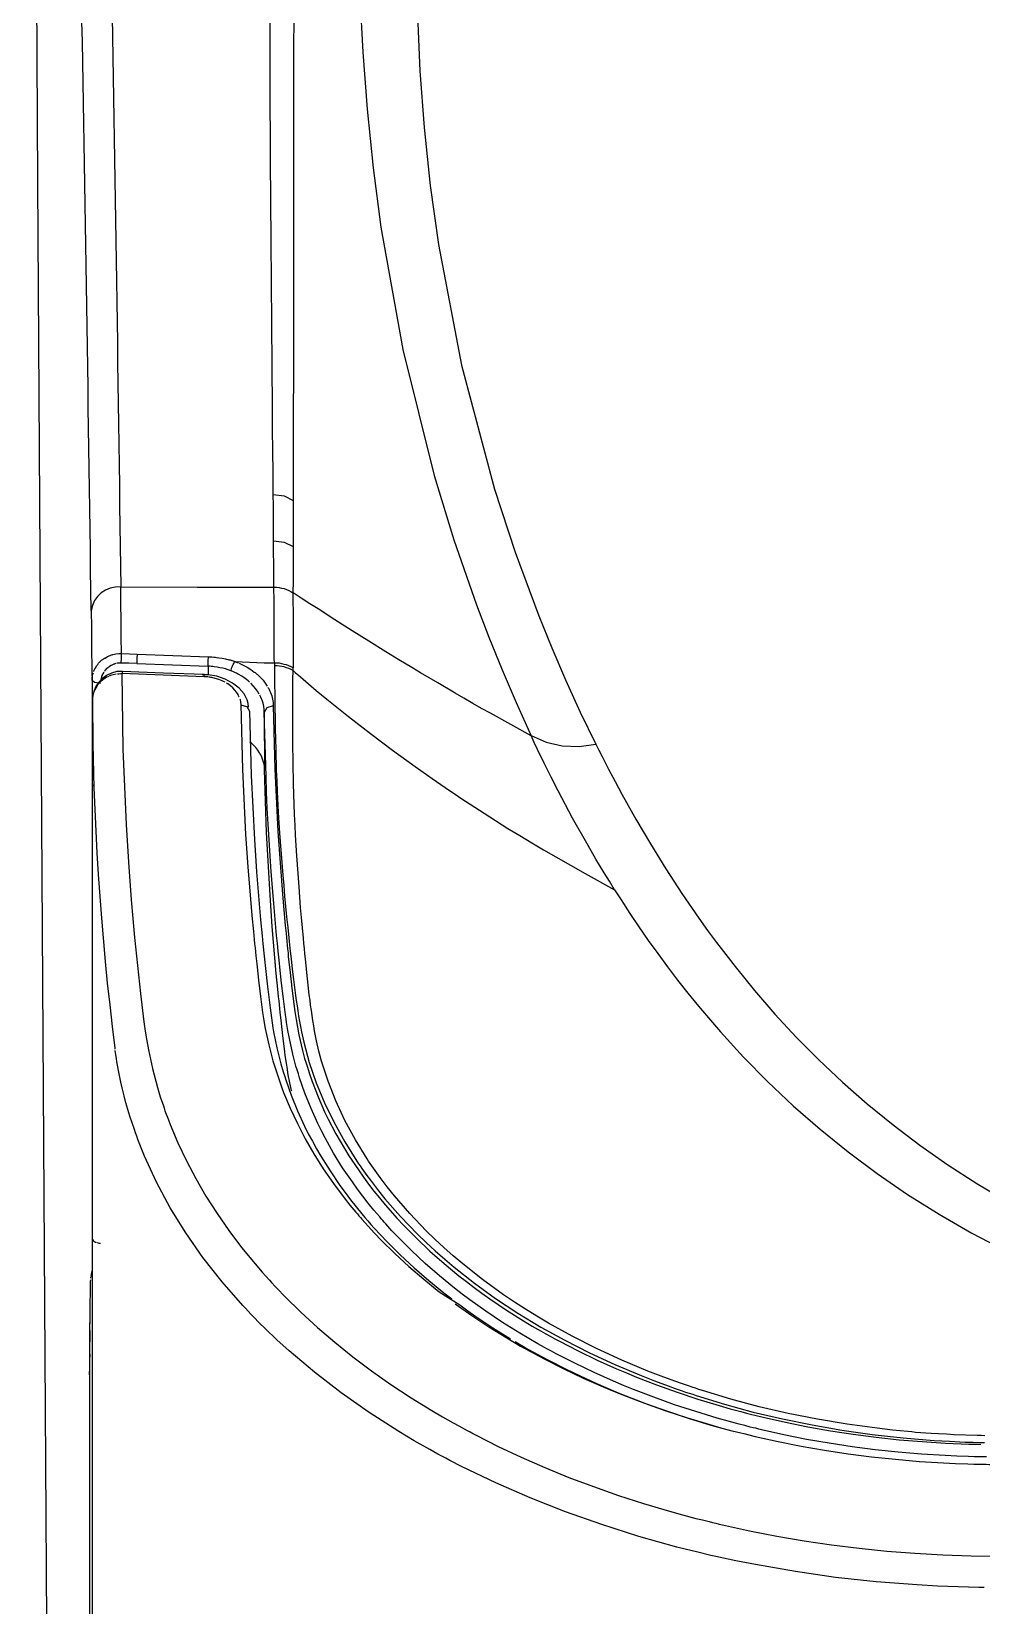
# Model space of a CAD drawing. Header units: millimetres. Extents: x 1291 to 5660, y 748 to 2981.
# Drawn here: x 1561.2 to 1593.3, y 2859.7 to 2913 of the extents above; entities that cross this region are included whole.
import ezdxf

# ---------------------------------------------------------------- set-up
doc = ezdxf.new("R2010")
doc.units = ezdxf.units.MM

msp = doc.modelspace()

# ---------------------------------------------------------------- linework, layer by layer
msp.add_lwpolyline([(1620.305, 2958.547), (1562.184, 2958.547), (1562.223, 2958.532), (1562.247, 2958.513), (1562.271, 2958.484), (1562.324, 2958.387), (1562.377, 2958.247), (1562.484, 2957.845), (1562.595, 2957.264, -0.016762), (1563.384, 2938.345, -0.002769), (1564.183, 2894.177, 0.399391), (1563.186, 2893.378), (1563.19, 2892.793), (1563.2, 2892.202), (1563.2, 2891.902), (1563.205, 2891.607), (1563.21, 2891.307), (1563.215, 2891.012), (1563.229, 2714.692)], format="xyb")
for points in [[(1561.463, 2958.256), (1561.429, 2958.218), (1561.366, 2958.145), (1561.313, 2958.067), (1561.288, 2958.024), (1561.269, 2957.98), (1561.255, 2957.961), (1561.245, 2957.942), (1561.235, 2957.917), (1561.23, 2957.898), (1561.201, 2957.806), (1561.177, 2957.719), (1561.167, 2957.627), (1561.163, 2957.535), (1561.167, 2950.784), (1561.177, 2944.032), (1561.371, 2907.883), (1561.588, 2871.735), (1561.705, 2853.658)], [(1570, 2958.242), (1571.007, 2957.53), (1572.018, 2956.824), (1572.512, 2956.524), (1573.054, 2956.306), (1573.62, 2956.175), (1574.201, 2956.127), (1574.201, 2915.395), (1574.206, 2914.94), (1574.211, 2914.475), (1574.22, 2914.015), (1574.23, 2913.546), (1574.317, 2911.658), (1574.458, 2909.737), (1574.666, 2907.772), (1574.946, 2905.778), (1575.726, 2901.688), (1576.844, 2897.487), (1577.541, 2895.353), (1578.339, 2893.199), (1578.78, 2892.115), (1579.244, 2891.031), (1579.743, 2889.942), (1580.27, 2888.853)], [(1569.323, 2925.287), (1569.71, 2925.215), (1570.034, 2925.021), (1570.039, 2923.463), (1570.039, 2921.875), (1570.044, 2920.259), (1570.039, 2905.618), (1570.034, 2902.845), (1570.034, 2901.437), (1570.029, 2900.009), (1570.029, 2897.841), (1570.024, 2897.105), (1570.024, 2895.547), (1570.019, 2895.159), (1570.019, 2894.375), (1570.015, 2893.983), (1570.019, 2893.983)], [(1572.285, 2914.18), (1572.381, 2912.288), (1572.527, 2910.356), (1572.73, 2908.377), (1572.996, 2906.364), (1573.736, 2902.221), (1574.801, 2897.952), (1575.464, 2895.774), (1576.229, 2893.577), (1576.65, 2892.473), (1577.1, 2891.365), (1577.574, 2890.261), (1578.078, 2889.139), (1577.391, 2889.516), (1576.703, 2889.898), (1576.403, 2890.063), (1576.108, 2890.232), (1575.808, 2890.407), (1575.513, 2890.581), (1574.922, 2890.925), (1574.337, 2891.273), (1574.187, 2891.36), (1574.041, 2891.452), (1573.606, 2891.713), (1573.165, 2891.98), (1572.589, 2892.343), (1572.018, 2892.696), (1571.438, 2893.059), (1570.866, 2893.432), (1570.586, 2893.611), (1570.3, 2893.795), (1570.16, 2893.891), (1570.019, 2893.978)], [(1569.361, 2895.74), (1569.356, 2896.137), (1569.356, 2896.921), (1569.347, 2897.313), (1569.342, 2898.054), (1569.332, 2898.784), (1569.327, 2899.515), (1569.323, 2900.241), (1569.308, 2901.679), (1569.298, 2903.102), (1569.274, 2905.904), (1569.26, 2908.633), (1569.25, 2911.305), (1569.245, 2913.909)], [(1569.347, 2897.313), (1569.719, 2897.26), (1570.024, 2897.105)], [(1564.197, 2891.592), (1564.207, 2891.771), (1564.212, 2891.922), (1564.202, 2892.493), (1564.197, 2893.054), (1564.187, 2893.611), (1564.183, 2894.177), (1566.777, 2894.167), (1569.458, 2894.167), (1569.545, 2894.158), (1569.632, 2894.138), (1569.719, 2894.124), (1569.797, 2894.095), (1569.874, 2894.061), (1569.947, 2894.027), (1570.015, 2893.983), (1570.015, 2893.674), (1570.019, 2893.354), (1570.024, 2893.044), (1570.029, 2892.725), (1570.029, 2891.926), (1570.024, 2891.767), (1570.024, 2891.597), (1570.019, 2891.433), (1569.952, 2891.471), (1569.879, 2891.505), (1569.802, 2891.539), (1569.724, 2891.554), (1569.56, 2891.592), (1569.477, 2891.592), (1569.39, 2891.597), (1569.385, 2891.767), (1569.385, 2892.101), (1569.381, 2892.265), (1569.381, 2892.594), (1569.376, 2892.914), (1569.376, 2893.853), (1569.371, 2894.012), (1569.371, 2894.564), (1569.366, 2894.961), (1569.361, 2895.348), (1569.361, 2895.74), (1569.719, 2895.697), (1570.024, 2895.547)], [(1563.273, 2891.317), (1563.278, 2891.341), (1563.287, 2891.36), (1563.331, 2891.442), (1563.379, 2891.52), (1563.408, 2891.554), (1563.437, 2891.592), (1563.466, 2891.626), (1563.5, 2891.66), (1563.539, 2891.694), (1563.573, 2891.718), (1563.592, 2891.738), (1563.612, 2891.747), (1563.631, 2891.762), (1563.655, 2891.771), (1563.737, 2891.825), (1563.824, 2891.859), (1563.849, 2891.868), (1563.873, 2891.878), (1564.018, 2891.912)], [(1563.897, 2891.883), (1563.921, 2891.888), (1563.97, 2891.902)], [(1564.018, 2891.912), (1564.115, 2891.922), (1564.212, 2891.922), (1564.478, 2891.917), (1564.744, 2891.902), (1565.954, 2891.859), (1567.159, 2891.815)], [(1564.744, 2891.902), (1564.734, 2891.757), (1564.73, 2891.583), (1565.935, 2891.539), (1567.145, 2891.496), (1567.149, 2891.67), (1567.159, 2891.815), (1567.275, 2891.815), (1567.508, 2891.781), (1567.619, 2891.767), (1567.73, 2891.747), (1567.842, 2891.713), (1567.895, 2891.704), (1568.055, 2891.65)], [(1567.333, 2891.805), (1567.391, 2891.801)], [(1563.5, 2890.91), (1563.297, 2890.944), (1563.215, 2891.012), (1563.22, 2891.099), (1563.234, 2891.186), (1563.244, 2891.229), (1563.258, 2891.273)], [(1567.009, 2891.133), (1567.014, 2891.191), (1567.024, 2891.21), (1565.63, 2891.263), (1564.241, 2891.317), (1564.047, 2891.317), (1563.868, 2891.258), (1563.708, 2891.181), (1563.563, 2891.079), (1563.442, 2890.954), (1563.345, 2890.804), (1563.273, 2890.634), (1563.234, 2890.455), (1563.229, 2890.387), (1563.234, 2890.32)], [(1563.612, 2891.297), (1563.578, 2891.234), (1563.549, 2891.176), (1563.549, 2891.157), (1563.539, 2891.142), (1563.534, 2891.123)], [(1564.023, 2891.583), (1563.989, 2891.573), (1563.975, 2891.563), (1563.955, 2891.559), (1563.926, 2891.549), (1563.863, 2891.52), (1563.8, 2891.486), (1563.791, 2891.471), (1563.771, 2891.462), (1563.762, 2891.452), (1563.747, 2891.442), (1563.718, 2891.418), (1563.694, 2891.399), (1563.674, 2891.375), (1563.65, 2891.35), (1563.631, 2891.317)], [(1564.028, 2891.229), (1563.931, 2891.205), (1563.834, 2891.176), (1563.815, 2891.166), (1563.791, 2891.157)], [(1564.73, 2891.583), (1564.463, 2891.592), (1564.057, 2891.592)], [(1564.076, 2891.234), (1564.125, 2891.239), (1564.178, 2891.244), (1564.226, 2891.244), (1564.26, 2888.689), (1564.367, 2886.133), (1564.444, 2884.86), (1564.541, 2883.582), (1564.594, 2882.948), (1564.652, 2882.31), (1564.715, 2881.676), (1564.783, 2881.037), (1564.855, 2880.403), (1564.972, 2879.444), (1564.991, 2879.29), (1565.005, 2879.207), (1565.015, 2879.13), (1565.063, 2878.81), (1565.122, 2878.496), (1565.262, 2877.862), (1565.431, 2877.228), (1565.523, 2876.913), (1565.63, 2876.599), (1565.659, 2876.521), (1565.683, 2876.439), (1565.799, 2876.129), (1565.862, 2875.969), (1566.119, 2875.355), (1566.409, 2874.74), (1566.724, 2874.14), (1567.072, 2873.545), (1567.445, 2872.959), (1567.846, 2872.378), (1568.277, 2871.807), (1568.737, 2871.246), (1568.979, 2870.97), (1569.226, 2870.694), (1569.289, 2870.621), (1569.414, 2870.486), (1569.482, 2870.418), (1569.744, 2870.147), (1570.286, 2869.615), (1570.847, 2869.097), (1571.438, 2868.594), (1572.047, 2868.105), (1572.681, 2867.63), (1573.335, 2867.166), (1574.017, 2866.716), (1574.719, 2866.285), (1575.082, 2866.072), (1575.445, 2865.864), (1575.634, 2865.762), (1575.818, 2865.661), (1575.914, 2865.607), (1576.195, 2865.457), (1576.965, 2865.07), (1577.749, 2864.702), (1578.547, 2864.354), (1579.36, 2864.02), (1580.193, 2863.705), (1581.035, 2863.41), (1581.892, 2863.134), (1582.768, 2862.873), (1583.208, 2862.752), (1583.658, 2862.631), (1583.881, 2862.578), (1584.108, 2862.52), (1584.22, 2862.49), (1584.336, 2862.466), (1584.447, 2862.437), (1584.563, 2862.413), (1585.478, 2862.21), (1586.397, 2862.031), (1587.322, 2861.871), (1588.251, 2861.735), (1589.19, 2861.619), (1590.129, 2861.523), (1591.078, 2861.45), (1592.026, 2861.392), (1592.984, 2861.363), (1593.948, 2861.353)], [(1564.236, 2891.317), (1564.231, 2891.297), (1564.226, 2891.239)], [(1567.14, 2891.128), (1567.072, 2891.133), (1567.009, 2891.133), (1565.62, 2891.191), (1564.226, 2891.244)], [(1568.509, 2890.111), (1568.5, 2890.232), (1568.471, 2890.349), (1568.359, 2890.562), (1568.19, 2890.75), (1567.972, 2890.92), (1567.721, 2891.06), (1567.44, 2891.157), (1567.135, 2891.205), (1567.038, 2891.205), (1566.941, 2891.196)], [(1568.543, 2890.958), (1568.519, 2890.978), (1568.495, 2891.002), (1568.447, 2891.041), (1568.393, 2891.079), (1568.282, 2891.152), (1568.166, 2891.22), (1568.137, 2891.234), (1568.108, 2891.254), (1568.074, 2891.273), (1568.045, 2891.283), (1567.977, 2891.312), (1567.914, 2891.341), (1567.822, 2891.375), (1567.73, 2891.399), (1567.638, 2891.428), (1567.541, 2891.442), (1567.445, 2891.462), (1567.343, 2891.476), (1567.299, 2891.481), (1567.246, 2891.486), (1567.193, 2891.496), (1567.145, 2891.496), (1567.145, 2891.2)], [(1567.919, 2891.341), (1567.938, 2891.428), (1567.953, 2891.467), (1567.972, 2891.51), (1567.987, 2891.554), (1568.011, 2891.588), (1568.03, 2891.621), (1568.05, 2891.65), (1569.037, 2891.612), (1569.216, 2891.607), (1569.39, 2891.602)], [(1567.948, 2891.684), (1568.001, 2891.67)], [(1568.045, 2891.65), (1568.122, 2891.621), (1568.156, 2891.607)], [(1568.195, 2891.592), (1568.263, 2891.559), (1568.335, 2891.529), (1568.466, 2891.457), (1568.592, 2891.379), (1568.65, 2891.341), (1568.708, 2891.297), (1568.732, 2891.278), (1568.79, 2891.229), (1568.814, 2891.21), (1568.911, 2891.118), (1569.003, 2891.021), (1569.081, 2890.92), (1569.148, 2890.818)], [(1569.395, 2891.597), (1569.39, 2890.978), (1569.395, 2890.804), (1569.4, 2890.624), (1569.4, 2890.445), (1569.405, 2890.271), (1569.405, 2890.092), (1569.414, 2889.739), (1569.419, 2889.381), (1569.424, 2889.027), (1569.434, 2888.669), (1569.453, 2887.963), (1569.468, 2887.609), (1569.482, 2887.251), (1569.521, 2886.544), (1569.54, 2886.186), (1569.565, 2885.833), (1569.618, 2885.126), (1569.671, 2884.415), (1569.705, 2884.062), (1569.734, 2883.708), (1569.802, 2883.002), (1569.84, 2882.648), (1569.874, 2882.295), (1569.913, 2881.937), (1569.952, 2881.584), (1569.995, 2881.23), (1570.034, 2880.877), (1570.058, 2880.698), (1570.078, 2880.524), (1570.102, 2880.345), (1570.126, 2880.17), (1570.155, 2879.991), (1570.179, 2879.817), (1570.208, 2879.638), (1570.237, 2879.464), (1570.271, 2879.285), (1570.305, 2879.11), (1570.382, 2878.762), (1570.571, 2878.07), (1570.808, 2877.383), (1571.084, 2876.71), (1571.409, 2876.037), (1571.776, 2875.379), (1572.183, 2874.726), (1572.236, 2874.643), (1572.294, 2874.566), (1572.347, 2874.484), (1572.406, 2874.401), (1572.522, 2874.242), (1572.638, 2874.087), (1572.88, 2873.767), (1573.131, 2873.458), (1573.659, 2872.853), (1574.23, 2872.262), (1574.525, 2871.977), (1574.835, 2871.691), (1575.155, 2871.41), (1575.479, 2871.134), (1576.161, 2870.597), (1576.878, 2870.079), (1577.633, 2869.581), (1578.412, 2869.107), (1579.22, 2868.661), (1580.057, 2868.235), (1580.919, 2867.839), (1581.809, 2867.466), (1582.264, 2867.287), (1582.724, 2867.117), (1582.961, 2867.03), (1583.193, 2866.953), (1583.31, 2866.909), (1583.552, 2866.832), (1583.668, 2866.793), (1584.631, 2866.498), (1585.604, 2866.232), (1586.591, 2865.999), (1587.593, 2865.796), (1588.604, 2865.622), (1589.635, 2865.472), (1590.153, 2865.414), (1590.676, 2865.361), (1590.807, 2865.346), (1590.937, 2865.336), (1591.068, 2865.322), (1591.203, 2865.312), (1591.726, 2865.273), (1592.254, 2865.24), (1592.781, 2865.215), (1593.047, 2865.206), (1593.309, 2865.201), (1593.439, 2865.196)], [(1570.019, 2891.346), (1569.952, 2891.384), (1569.879, 2891.418), (1569.802, 2891.442), (1569.724, 2891.467), (1569.642, 2891.486), (1569.56, 2891.5), (1569.477, 2891.51), (1569.395, 2891.51)], [(1593.449, 2865.428), (1593.318, 2865.433), (1593.188, 2865.433), (1592.404, 2865.462), (1592.147, 2865.477), (1591.881, 2865.491), (1591.624, 2865.506), (1591.102, 2865.544), (1590.971, 2865.559), (1590.84, 2865.569), (1590.323, 2865.622), (1589.805, 2865.68), (1588.788, 2865.82), (1587.777, 2865.985), (1586.785, 2866.183), (1585.807, 2866.411), (1584.839, 2866.672), (1583.886, 2866.958), (1583.765, 2866.996), (1583.648, 2867.035), (1583.532, 2867.074), (1583.411, 2867.117), (1583.179, 2867.195), (1582.947, 2867.277), (1582.487, 2867.446), (1582.037, 2867.621), (1581.156, 2867.989), (1580.299, 2868.381), (1579.472, 2868.802), (1578.668, 2869.242), (1578.276, 2869.474), (1577.894, 2869.712), (1577.516, 2869.954), (1577.149, 2870.205), (1576.437, 2870.718), (1575.764, 2871.251), (1575.44, 2871.526), (1575.125, 2871.802), (1574.825, 2872.083), (1574.53, 2872.369), (1573.974, 2872.954), (1573.451, 2873.554), (1573.204, 2873.864), (1572.972, 2874.174), (1572.856, 2874.334), (1572.744, 2874.488), (1572.686, 2874.571), (1572.633, 2874.648), (1572.58, 2874.73), (1572.527, 2874.808), (1572.13, 2875.456), (1571.776, 2876.11), (1571.471, 2876.773), (1571.205, 2877.441), (1571.094, 2877.775), (1570.987, 2878.113), (1570.895, 2878.457), (1570.818, 2878.801), (1570.784, 2878.97), (1570.75, 2879.144), (1570.721, 2879.314), (1570.692, 2879.488), (1570.668, 2879.662), (1570.639, 2879.836), (1570.615, 2880.011), (1570.595, 2880.185), (1570.571, 2880.359), (1570.474, 2881.23), (1570.441, 2881.579), (1570.421, 2881.753), (1570.407, 2881.927), (1570.387, 2882.101), (1570.373, 2882.281), (1570.339, 2882.629), (1570.31, 2882.978), (1570.276, 2883.326), (1570.252, 2883.674), (1570.223, 2884.023), (1570.15, 2885.068), (1570.107, 2885.765), (1570.087, 2886.114), (1570.073, 2886.467), (1570.044, 2887.164), (1570.034, 2887.512), (1570.015, 2888.906), (1570.015, 2890.126), (1570.01, 2890.3), (1570.01, 2890.823), (1570.015, 2890.997), (1570.019, 2891.394), (1570.024, 2891.433)], [(1570.015, 2891.171), (1570.019, 2891.215)], [(1570.024, 2891.346), (1570.058, 2891.312), (1570.092, 2891.283), (1570.271, 2891.128), (1570.45, 2890.978), (1570.808, 2890.673), (1571.167, 2890.373), (1571.897, 2889.787), (1572.643, 2889.211), (1573.393, 2888.645), (1574.153, 2888.093), (1574.733, 2887.687), (1575.314, 2887.285), (1575.508, 2887.154), (1575.706, 2887.024), (1576.495, 2886.511), (1577.294, 2886.002), (1577.695, 2885.756), (1578.102, 2885.514), (1578.504, 2885.272), (1578.915, 2885.034), (1579.907, 2884.468), (1580.909, 2883.921), (1581.02, 2883.747), (1581.127, 2883.578), (1581.427, 2883.118), (1581.732, 2882.663), (1582.046, 2882.208), (1582.371, 2881.758), (1582.7, 2881.308), (1583.039, 2880.862), (1583.387, 2880.417), (1583.745, 2879.977), (1584.491, 2879.106), (1585.27, 2878.254), (1586.093, 2877.417), (1586.959, 2876.603), (1587.864, 2875.815), (1588.813, 2875.05), (1589.8, 2874.309), (1590.831, 2873.603), (1591.9, 2872.93), (1593.009, 2872.291), (1594.151, 2871.691)], [(1563.766, 2891.147), (1563.747, 2891.137), (1563.703, 2891.118), (1563.66, 2891.089), (1563.582, 2891.036), (1563.51, 2890.978), (1563.442, 2890.91), (1563.413, 2890.871), (1563.341, 2890.755), (1563.297, 2890.673), (1563.287, 2890.653), (1563.282, 2890.634), (1563.273, 2890.61)], [(1563.529, 2891.108), (1563.52, 2891.075), (1563.51, 2891.046), (1563.51, 2891.021)], [(1567.721, 2890.949), (1567.667, 2890.973), (1567.614, 2891.002), (1567.561, 2891.021), (1567.503, 2891.046), (1567.387, 2891.079), (1567.266, 2891.108), (1567.232, 2891.113), (1567.203, 2891.118), (1567.169, 2891.123)], [(1568.195, 2890.45), (1568.175, 2890.489), (1568.156, 2890.532), (1568.108, 2890.61), (1568.05, 2890.687), (1567.982, 2890.76), (1567.9, 2890.828), (1567.861, 2890.862), (1567.817, 2890.891), (1567.769, 2890.92)], [(1568.877, 2890.547), (1568.819, 2890.649), (1568.751, 2890.736), (1568.674, 2890.828), (1568.587, 2890.915)], [(1569.168, 2890.789), (1569.182, 2890.765), (1569.197, 2890.736), (1569.206, 2890.707), (1569.235, 2890.653), (1569.26, 2890.6), (1569.298, 2890.489), (1569.323, 2890.378), (1569.342, 2890.266), (1569.347, 2890.15), (1569.405, 2888.021), (1569.506, 2885.896), (1569.579, 2884.836), (1569.661, 2883.771), (1569.705, 2883.244), (1569.753, 2882.711), (1569.782, 2882.445), (1569.807, 2882.184), (1569.821, 2882.048), (1569.836, 2881.918), (1569.85, 2881.782), (1569.86, 2881.651), (1569.918, 2881.119), (1569.976, 2880.591), (1570.044, 2880.059), (1570.082, 2879.798), (1570.102, 2879.662), (1570.121, 2879.532), (1570.218, 2879.004), (1570.344, 2878.476), (1570.378, 2878.346), (1570.412, 2878.21), (1570.45, 2878.08), (1570.494, 2877.949), (1570.576, 2877.688), (1570.668, 2877.426), (1570.866, 2876.913), (1571.089, 2876.405), (1571.21, 2876.153), (1571.471, 2875.65), (1571.612, 2875.403), (1571.907, 2874.914), (1572.231, 2874.43), (1572.401, 2874.188), (1572.575, 2873.951), (1572.759, 2873.714), (1572.948, 2873.482), (1573.141, 2873.249), (1573.548, 2872.785), (1573.761, 2872.562), (1574.196, 2872.117), (1574.656, 2871.681), (1575.135, 2871.26), (1575.634, 2870.849), (1575.89, 2870.65), (1576.152, 2870.452), (1576.418, 2870.258), (1576.689, 2870.065), (1577.245, 2869.687), (1577.826, 2869.319), (1578.121, 2869.14), (1578.426, 2868.966), (1578.576, 2868.879), (1578.731, 2868.797), (1578.886, 2868.71), (1579.041, 2868.627), (1579.67, 2868.303), (1580.314, 2867.993), (1580.643, 2867.843), (1580.972, 2867.698), (1581.306, 2867.558), (1581.645, 2867.417), (1582.327, 2867.151), (1583.024, 2866.904), (1583.731, 2866.667), (1584.452, 2866.449), (1584.82, 2866.343), (1585.188, 2866.246), (1585.376, 2866.198), (1585.56, 2866.149), (1585.657, 2866.125), (1585.749, 2866.101), (1585.846, 2866.077), (1585.938, 2866.057), (1586.693, 2865.888), (1587.453, 2865.733), (1588.217, 2865.598), (1588.987, 2865.482), (1589.761, 2865.38), (1590.545, 2865.293), (1591.324, 2865.23), (1592.113, 2865.177), (1592.907, 2865.148), (1593.105, 2865.143), (1593.309, 2865.138)], [(1563.244, 2890.503), (1563.229, 2890.411), (1563.224, 2890.32), (1563.239, 2888.848), (1563.273, 2887.377), (1563.302, 2886.641), (1563.336, 2885.906), (1563.374, 2885.17), (1563.418, 2884.434), (1563.529, 2882.963), (1563.655, 2881.492), (1563.728, 2880.761), (1563.81, 2880.025), (1563.897, 2879.29), (1563.989, 2878.559), (1563.989, 2878.535), (1563.994, 2878.53)], [(1563.263, 2890.591), (1563.253, 2890.547)], [(1568.219, 2890.387), (1568.224, 2890.363), (1568.238, 2890.281), (1568.248, 2890.194), (1568.306, 2887.992), (1568.413, 2885.794), (1568.49, 2884.696), (1568.577, 2883.602), (1568.626, 2883.05), (1568.679, 2882.503), (1568.708, 2882.232), (1568.718, 2882.092), (1568.732, 2881.956), (1568.761, 2881.68), (1568.79, 2881.409), (1568.853, 2880.858), (1568.916, 2880.311), (1568.95, 2880.04), (1568.989, 2879.764), (1569.008, 2879.628), (1569.022, 2879.561), (1569.032, 2879.493), (1569.056, 2879.352), (1569.081, 2879.217), (1569.197, 2878.67), (1569.337, 2878.128), (1569.627, 2877.242), (1569.7, 2877.054), (1569.918, 2876.521), (1570.165, 2876.003), (1570.431, 2875.485), (1570.726, 2874.977), (1571.041, 2874.474), (1571.384, 2873.975), (1571.752, 2873.482), (1571.946, 2873.24), (1572.149, 2872.998), (1572.197, 2872.94), (1572.251, 2872.877), (1572.304, 2872.819), (1572.352, 2872.761), (1572.459, 2872.64), (1572.565, 2872.523), (1572.783, 2872.286), (1573.006, 2872.054), (1573.465, 2871.604), (1573.945, 2871.159), (1574.448, 2870.728), (1574.966, 2870.307), (1575.663, 2869.862)], [(1568.243, 2890.189), (1568.456, 2890.126), (1568.548, 2889.976)], [(1569.347, 2890.15), (1569.134, 2890.082), (1569.047, 2889.923), (1569.042, 2890.029), (1569.027, 2890.14), (1569.003, 2890.242), (1568.969, 2890.344), (1568.95, 2890.392), (1568.926, 2890.45), (1568.916, 2890.47), (1568.901, 2890.494), (1568.892, 2890.518)], [(1568.548, 2889.971), (1568.606, 2887.793), (1568.713, 2885.62), (1568.785, 2884.531), (1568.872, 2883.447), (1568.921, 2882.905), (1568.974, 2882.358), (1568.998, 2882.087), (1569.143, 2880.732), (1569.206, 2880.19), (1569.24, 2879.919), (1569.337, 2879.241), (1569.361, 2879.106), (1569.473, 2878.564), (1569.608, 2878.026), (1569.686, 2877.755), (1569.729, 2877.625), (1569.773, 2877.489), (1569.865, 2877.223), (1569.961, 2876.962), (1570.174, 2876.434), (1570.412, 2875.916), (1570.537, 2875.66), (1570.673, 2875.408), (1570.813, 2875.151), (1570.958, 2874.9), (1571.273, 2874.401), (1571.607, 2873.908), (1571.786, 2873.666), (1571.97, 2873.424), (1572.159, 2873.182), (1572.352, 2872.94), (1572.454, 2872.824), (1572.556, 2872.703), (1572.657, 2872.586), (1572.764, 2872.465), (1572.977, 2872.233), (1573.194, 2872.006), (1573.649, 2871.555), (1574.124, 2871.115), (1574.617, 2870.684), (1575.13, 2870.268), (1575.392, 2870.065)], [(1593.502, 2864.712), (1593.299, 2864.712), (1593.101, 2864.717), (1592.897, 2864.722), (1592.496, 2864.736), (1592.099, 2864.756), (1591.305, 2864.804), (1590.516, 2864.872), (1589.732, 2864.954), (1588.953, 2865.056), (1588.179, 2865.172), (1587.409, 2865.307), (1586.639, 2865.462), (1585.88, 2865.632), (1585.788, 2865.656), (1585.691, 2865.68), (1585.599, 2865.699), (1585.502, 2865.723), (1585.313, 2865.772), (1585.129, 2865.82), (1584.384, 2866.024), (1583.658, 2866.246), (1582.942, 2866.479), (1582.24, 2866.73), (1581.553, 2866.996), (1581.214, 2867.132), (1580.875, 2867.277), (1580.546, 2867.422), (1580.212, 2867.572), (1579.564, 2867.882), (1578.93, 2868.206), (1578.77, 2868.289), (1578.615, 2868.376), (1578.538, 2868.414), (1578.305, 2868.545), (1578, 2868.724), (1577.7, 2868.903), (1577.115, 2869.266), (1576.553, 2869.644), (1576.277, 2869.837), (1576.011, 2870.036), (1575.745, 2870.229), (1575.484, 2870.433), (1574.98, 2870.844), (1574.496, 2871.265), (1574.032, 2871.701), (1573.586, 2872.146), (1573.369, 2872.373), (1573.161, 2872.601), (1573.107, 2872.659), (1573.059, 2872.717), (1573.006, 2872.775), (1572.957, 2872.838), (1572.856, 2872.954), (1572.759, 2873.07), (1572.565, 2873.308), (1572.381, 2873.545), (1572.202, 2873.782), (1572.028, 2874.024), (1571.699, 2874.508), (1571.394, 2875.001), (1571.254, 2875.248), (1571.113, 2875.5), (1570.983, 2875.752), (1570.862, 2876.003), (1570.629, 2876.511), (1570.421, 2877.029), (1570.324, 2877.291), (1570.237, 2877.552), (1570.199, 2877.688), (1570.155, 2877.818), (1570.116, 2877.949), (1570.082, 2878.084), (1570.01, 2878.351), (1569.894, 2878.883), (1569.845, 2879.149), (1569.821, 2879.285), (1569.802, 2879.42), (1569.782, 2879.551), (1569.763, 2879.686), (1569.729, 2879.957), (1569.695, 2880.224), (1569.632, 2880.761), (1569.574, 2881.303), (1569.56, 2881.434), (1569.516, 2881.84), (1569.492, 2882.106), (1569.463, 2882.377), (1569.366, 2883.452), (1569.284, 2884.531), (1569.211, 2885.61), (1569.177, 2886.148), (1569.148, 2886.69), (1569.124, 2887.227), (1569.105, 2887.769), (1569.071, 2888.843), (1569.047, 2889.923), (1569.056, 2887.987)], [(1580.909, 2883.921), (1580.73, 2884.207), (1580.556, 2884.492), (1580.275, 2884.957), (1580.009, 2885.417), (1579.486, 2886.346), (1578.993, 2887.275), (1578.755, 2887.74), (1578.523, 2888.209), (1578.3, 2888.674), (1578.189, 2888.911), (1578.078, 2889.143), (1578.591, 2888.926), (1579.138, 2888.8), (1579.704, 2888.776), (1580.27, 2888.853), (1580.377, 2888.645), (1580.483, 2888.432), (1580.706, 2888.006), (1580.928, 2887.585), (1581.156, 2887.159), (1581.63, 2886.317), (1582.124, 2885.475), (1582.647, 2884.633), (1582.913, 2884.212), (1583.189, 2883.795), (1583.76, 2882.963), (1584.055, 2882.547), (1584.36, 2882.135), (1584.67, 2881.729), (1584.989, 2881.317), (1585.313, 2880.911), (1585.647, 2880.509), (1586.339, 2879.711), (1587.061, 2878.927), (1587.825, 2878.157), (1588.624, 2877.402), (1589.461, 2876.666), (1590.337, 2875.955), (1591.247, 2875.268), (1592.196, 2874.605), (1593.178, 2873.971), (1594.199, 2873.366)], [(1569.758, 2878.312), (1569.744, 2878.443), (1569.676, 2878.97), (1569.618, 2879.503), (1569.589, 2879.764), (1569.56, 2880.03), (1569.545, 2880.161), (1569.531, 2880.296), (1569.521, 2880.427), (1569.506, 2880.558), (1569.453, 2881.09), (1569.405, 2881.618), (1569.318, 2882.677), (1569.24, 2883.742), (1569.124, 2885.862), (1569.056, 2887.987), (1569.052, 2888.084), (1569.037, 2888.18), (1569.013, 2888.277), (1568.979, 2888.374), (1568.96, 2888.417), (1568.935, 2888.466), (1568.926, 2888.49), (1568.897, 2888.538), (1568.882, 2888.558), (1568.824, 2888.65), (1568.756, 2888.737), (1568.679, 2888.819), (1568.597, 2888.897), (1568.558, 2888.93)], [(1563.229, 2887.43), (1563.273, 2887.479)], [(1593.42, 2860.293), (1593.241, 2860.293), (1592.544, 2860.313), (1591.842, 2860.337), (1591.15, 2860.375), (1589.766, 2860.482), (1588.391, 2860.632), (1587.031, 2860.826), (1585.681, 2861.063), (1585.008, 2861.193), (1584.341, 2861.339), (1584.171, 2861.377), (1583.677, 2861.493), (1583.344, 2861.576), (1583.019, 2861.658), (1581.727, 2862.021), (1580.474, 2862.418), (1579.244, 2862.849), (1578.049, 2863.323), (1576.882, 2863.831), (1575.75, 2864.378), (1575.609, 2864.446), (1575.469, 2864.518), (1575.334, 2864.591), (1575.193, 2864.664), (1574.922, 2864.809), (1574.651, 2864.959), (1574.124, 2865.259), (1573.601, 2865.569), (1572.599, 2866.212), (1571.65, 2866.88), (1570.741, 2867.582), (1569.884, 2868.308), (1569.473, 2868.681), (1569.076, 2869.058), (1568.877, 2869.257), (1568.689, 2869.45), (1568.592, 2869.547), (1568.5, 2869.644), (1568.408, 2869.745), (1568.316, 2869.842), (1567.614, 2870.646), (1566.97, 2871.464), (1566.385, 2872.296), (1565.862, 2873.148), (1565.397, 2874.014), (1564.991, 2874.9), (1564.899, 2875.122), (1564.812, 2875.345), (1564.768, 2875.461), (1564.73, 2875.573), (1564.686, 2875.684), (1564.647, 2875.8), (1564.497, 2876.255), (1564.362, 2876.71), (1564.304, 2876.942), (1564.246, 2877.17), (1564.192, 2877.402), (1564.144, 2877.629), (1564.057, 2878.094), (1564.037, 2878.21), (1564.023, 2878.326), (1563.999, 2878.472)], [(1569.976, 2877.097), (1569.971, 2877.121), (1569.913, 2877.383), (1569.86, 2877.649), (1569.816, 2877.915), (1569.807, 2877.978), (1569.758, 2878.312)], [(1569.787, 2878.113), (1569.777, 2878.176)], [(1563.22, 2872.093), (1563.229, 2872.073), (1563.249, 2872.044), (1563.263, 2872.035), (1563.278, 2872.015), (1563.307, 2872.001), (1563.316, 2871.991), (1563.326, 2871.991), (1563.341, 2871.981)], [(1563.365, 2871.981), (1563.374, 2871.972)], [(1563.389, 2871.972), (1563.418, 2871.962), (1563.442, 2871.957)], [(1563.457, 2871.952), (1563.5, 2871.952)], [(1563.186, 2870.849), (1563.19, 2870.873), (1563.195, 2870.902), (1563.21, 2870.955), (1563.22, 2871.009)], [(1563.22, 2793.078), (1563.195, 2796.828), (1563.195, 2797.584), (1563.176, 2800.584), (1563.171, 2802.085), (1563.166, 2802.462), (1563.166, 2803.212), (1563.161, 2803.585), (1563.161, 2803.962), (1563.157, 2804.335), (1563.157, 2804.901), (1563.152, 2805.09), (1563.137, 2868.603), (1563.142, 2868.802), (1563.147, 2869.644), (1563.152, 2869.784), (1563.152, 2870.031), (1563.157, 2870.147), (1563.157, 2870.35), (1563.161, 2870.399), (1563.161, 2870.52), (1563.166, 2870.592), (1563.166, 2870.65), (1563.171, 2870.704)], [(1563.171, 2870.762), (1563.176, 2870.776), (1563.176, 2870.8), (1563.181, 2870.805)], [(1563.181, 2870.82), (1563.186, 2870.834)], [(1575.508, 2869.9), (1576.069, 2869.503), (1576.655, 2869.116), (1577.255, 2868.744), (1577.72, 2868.468), (1578.518, 2868.032), (1579.172, 2867.703), (1579.839, 2867.384), (1580.178, 2867.234), (1580.522, 2867.083), (1580.866, 2866.938), (1581.214, 2866.798), (1581.925, 2866.527), (1582.647, 2866.27), (1583.382, 2866.033), (1584.128, 2865.806), (1584.51, 2865.699)], [(1575.663, 2869.862), (1575.934, 2869.663), (1576.214, 2869.47), (1576.79, 2869.087), (1577.381, 2868.715)], [(1563.142, 2869.174), (1563.147, 2869.349)], [(1563.142, 2868.995), (1563.137, 2868.608)], [(1577.536, 2868.623), (1577.686, 2868.531), (1577.841, 2868.443), (1577.918, 2868.395), (1577.996, 2868.352), (1578.31, 2868.177), (1578.63, 2868.008), (1579.273, 2867.679), (1579.936, 2867.364), (1580.27, 2867.209), (1580.948, 2866.919), (1581.291, 2866.779), (1581.993, 2866.508), (1582.705, 2866.256), (1583.431, 2866.014), (1584.171, 2865.791), (1584.544, 2865.685), (1584.926, 2865.583), (1584.946, 2865.578)], [(1563.137, 2868.192), (1563.132, 2867.974)], [(1563.132, 2867.49), (1563.137, 2867.727)], [(1584.892, 2865.598), (1585.183, 2865.525), (1585.279, 2865.501), (1585.667, 2865.404), (1586.446, 2865.235), (1587.23, 2865.075), (1588.019, 2864.939), (1588.813, 2864.818), (1589.611, 2864.717), (1590.419, 2864.63), (1591.228, 2864.562), (1592.046, 2864.509), (1592.457, 2864.489), (1592.868, 2864.475), (1593.072, 2864.47), (1593.28, 2864.465), (1593.488, 2864.465), (1593.589, 2864.46), (1593.691, 2864.46), (1593.691, 2864.518), (1593.696, 2864.523)], [(1576.103, 2865.506), (1576.006, 2865.559)]]:
    msp.add_lwpolyline(points)
msp.add_arc((-2911.67, 2833.263), 4475.259, 0.769665, 1.333505)

doc.saveas('drawing.dxf')
